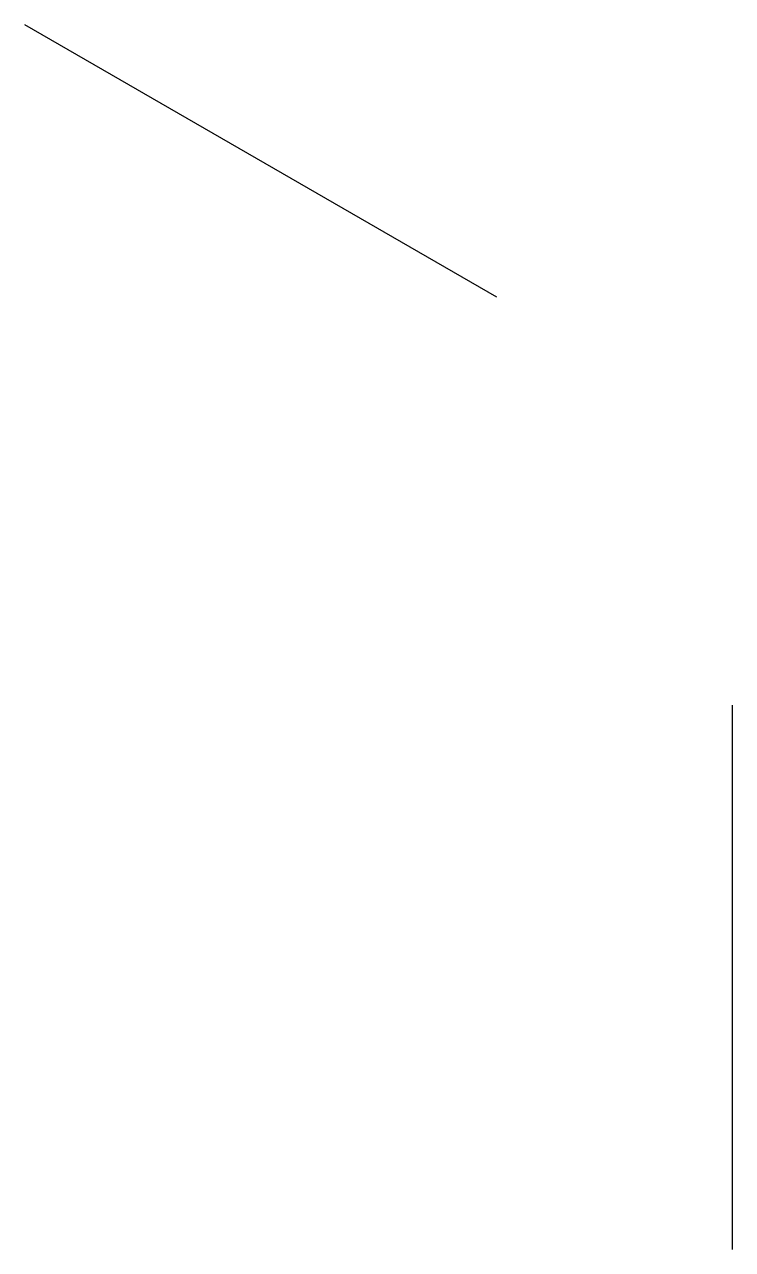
# Model space of a CAD drawing. Header units: millimetres. Extents: x -10099.308 to -10099.152, y -22.452 to -22.182.
import ezdxf

# ---------------------------------------------------------------- set-up
doc = ezdxf.new("R2010")
doc.units = ezdxf.units.MM
doc.layers.add('Tub_iso_conexões', color=2, linetype='Continuous')

msp = doc.modelspace()

# ---------------------------------------------------------------- linework, layer by layer
at = {"layer": 'Tub_iso_conexões'}
for p, q in [((-10099.30797, -22.18157), (-10099.20405, -22.24157)), ((-10099.15209, -22.45157), (-10099.15209, -22.33157))]:
    msp.add_line(p, q, dxfattribs=at)

doc.saveas('drawing.dxf')
